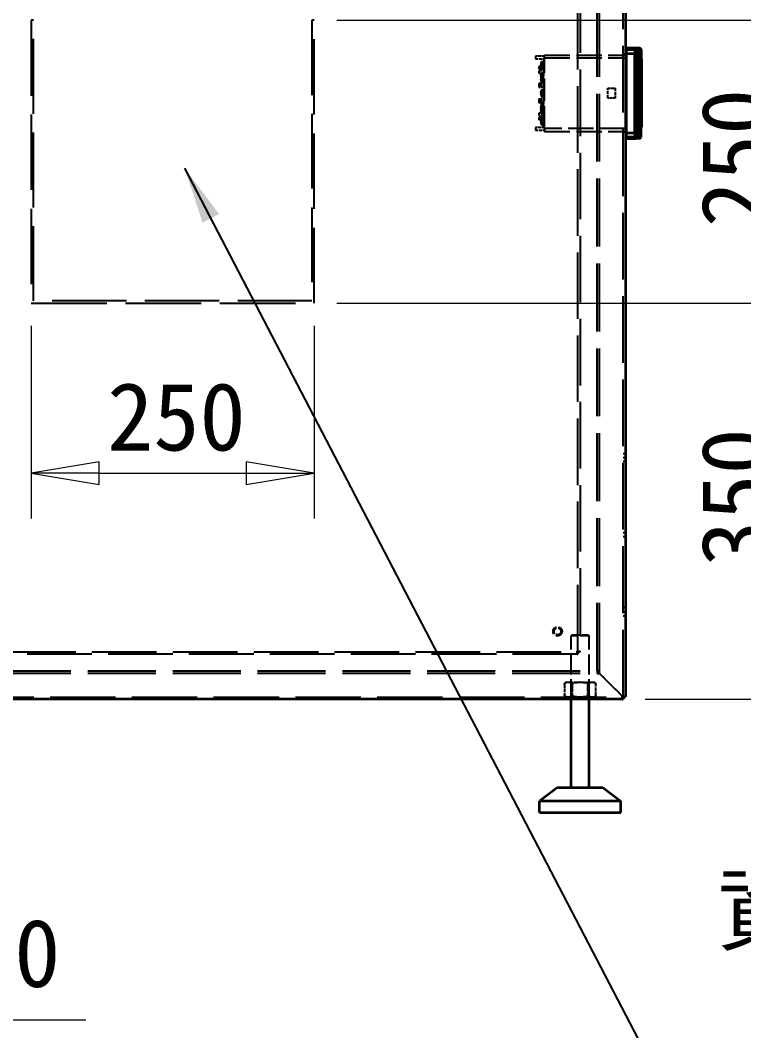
# Model space of a CAD drawing. Header units: millimetres. Extents: x 200 to 5740, y 200 to 4000.
# Drawn here: x 2114 to 2753, y 665 to 1558 of the extents above; entities that cross this region are included whole.
import ezdxf

# ---------------------------------------------------------------- set-up
doc = ezdxf.new("R2010")
doc.units = ezdxf.units.MM
doc.header["$LTSCALE"] = 20
doc.linetypes.add('DASHED', pattern=[0.2067, 0.1654, -0.0413])
for name, color, linetype, lineweight in [('可見 (ISO)', 7, 'Continuous', 35), ('標註 (ISO)', 7, 'Continuous', 18), ('符號 (ISO)', 7, 'Continuous', 25), ('隱藏 (ISO)', 7, 'DASHED', 25)]:
    doc.layers.add(name, color=color, linetype=linetype, lineweight=lineweight)
doc.styles.add('註記文字 (JIS)', font='kaiu.ttf')
doc.dimstyles.new('預設 (JIS)', dxfattribs={"dimscale": 20, "dimtxt": 3, "dimasz": 3, "dimexe": 2, "dimexo": 1, "dimgap": 0.8, "dimtad": 1, "dimrnd": 1e-08, "dimdsep": 46, "dimtxsty": '註記文字 (JIS)', "dimblk": 'Filled-1', "dimcen": 0.09, "dimdle": 10, "dimclrd": 256, "dimclre": 256, "dimclrt": 256, "dimadec": 0, "dimazin": 2, "dimtfac": 0.833333, "dimtmove": 0, "dimatfit": 3, "dimfxl": 0, "dimtolj": 1, "dimtzin": 0, "dimlwd": -1, "dimlwe": -1, "dimarcsym": 0})
doc.dimstyles.new('預設 (JIS)$7', dxfattribs={"dimscale": 20, "dimtxt": 3, "dimasz": 2.5, "dimexe": 2, "dimexo": 1, "dimgap": 0.8, "dimtad": 1, "dimrnd": 1e-08, "dimdsep": 46, "dimtxsty": '註記文字 (JIS)', "dimblk": 'Filled-1', "dimcen": 0.09, "dimdle": 10, "dimclrd": 256, "dimclre": 256, "dimclrt": 256, "dimadec": 0, "dimazin": 2, "dimtfac": 0.833333, "dimtmove": 0, "dimatfit": 3, "dimfxl": 0, "dimtolj": 1, "dimtzin": 0, "dimlwd": -1, "dimlwe": -1, "dimarcsym": 0})

# ---------------------------------------------------------------- blocks, each defined once
blk = doc.blocks.new('Filled-1')
at = {"color": 0}
for p, q in [((0, 0), (-1, 0.167)), ((-1, 0.167), (-1, -0.167)), ((-1, 0), (0, 0)), ((-1, -0.167), (0, 0))]:
    blk.add_line(p, q, dxfattribs=at)
at = {"color": 0, "flags": 128}
blk.add_lwpolyline([(-1, -0.167), (0, 0)], dxfattribs=at)
at = {"color": 0}
blk.add_solid([(-1, -0.167), (0, 0), (-1, 0.167), (-1, -0.167)], dxfattribs=at)
blk = doc.blocks.new('*D19')
at = {"layer": 'Defpoints', "color": 0}
for p in [(2373.64, 1308.01), (2795.56, 1308.01), (2646.14, 958.01)]:
    blk.add_point(p, dxfattribs=at)
at = {"layer": '標註 (ISO)'}
for p, q in [((2393.64, 1308.01), (2835.56, 1308.01)), ((2795.56, 1018.01), (2795.56, 1248.01)), ((2666.14, 958.01), (2835.56, 958.01))]:
    blk.add_line(p, q, dxfattribs=at)
at = {"layer": '標註 (ISO)', "xscale": 60, "yscale": 60, "zscale": 60}
for p, rotation in [((2795.56, 1308.01), 90), ((2795.56, 958.01), 270)]:
    blk.add_blockref('Filled-1', p, dxfattribs=dict(at, rotation=rotation))
at = {"layer": '標註 (ISO)', "insert": (2715.58, 1075), "char_height": 60, "attachment_point": 1, "rotation": 90, "style": '註記文字 (JIS)'}
blk.add_mtext('\\A1;350', dxfattribs=at)
blk = doc.blocks.new('*D20')
at = {"layer": 'Defpoints', "color": 0}
for p in [(2373.64, 1558.01), (2795.56, 1558.01), (2373.64, 1308.01)]:
    blk.add_point(p, dxfattribs=at)
at = {"layer": '標註 (ISO)'}
for p, q in [((2393.64, 1558.01), (2835.56, 1558.01)), ((2795.56, 1368.01), (2795.56, 1498.01)), ((2393.64, 1308.01), (2835.56, 1308.01))]:
    blk.add_line(p, q, dxfattribs=at)
at = {"layer": '標註 (ISO)', "xscale": 60, "yscale": 60, "zscale": 60}
for p, rotation in [((2795.56, 1558.01), 90), ((2795.56, 1308.01), 270)]:
    blk.add_blockref('Filled-1', p, dxfattribs=dict(at, rotation=rotation))
at = {"layer": '標註 (ISO)', "insert": (2715.58, 1375), "char_height": 60, "attachment_point": 1, "rotation": 90, "style": '註記文字 (JIS)'}
blk.add_mtext('\\A1;250', dxfattribs=at)
blk = doc.blocks.new('*D21')
at = {"layer": 'Defpoints', "color": 0}
for p in [(2123.64, 1308.01), (2373.64, 1308.01), (2373.64, 1157.84)]:
    blk.add_point(p, dxfattribs=at)
at = {"layer": '標註 (ISO)'}
for p, q in [((2123.64, 1288.01), (2123.64, 1117.84)), ((2373.64, 1288.01), (2373.64, 1117.84)), ((2183.64, 1157.84), (2313.64, 1157.84))]:
    blk.add_line(p, q, dxfattribs=at)
at = {"layer": '標註 (ISO)', "xscale": 60, "yscale": 60, "zscale": 60, "rotation": 180}
blk.add_blockref('Filled-1', (2123.64, 1157.84), dxfattribs=at)
at = {"layer": '標註 (ISO)', "xscale": 60, "yscale": 60, "zscale": 60}
blk.add_blockref('Filled-1', (2373.64, 1157.84), dxfattribs=at)
at = {"layer": '標註 (ISO)', "insert": (2190.63, 1237.82), "char_height": 60, "attachment_point": 1, "style": '註記文字 (JIS)'}
blk.add_mtext('\\A1;250', dxfattribs=at)
blk = doc.blocks.new('*D44')
at = {"layer": 'Defpoints', "color": 0}
for p in [(1495.64, 949.57), (1623.59, 949.57), (1494.14, 849.57)]:
    blk.add_point(p, dxfattribs=at)
at = {"layer": '標註 (ISO)'}
for p, q in [((1623.59, 1009.57), (1623.59, 1069.57)), ((1515.64, 949.57), (1663.59, 949.57)), ((1623.59, 849.57), (1623.59, 949.57)), ((1514.14, 849.57), (1663.59, 849.57)), ((1623.59, 789.57), (1623.59, 729.57)), ((1623.59, 674.56), (1623.59, 729.57)), ((2171.74, 674.56), (1623.59, 674.56))]:
    blk.add_line(p, q, dxfattribs=at)
at = {"layer": '標註 (ISO)', "xscale": 60, "yscale": 60, "zscale": 60}
for p, rotation in [((1623.59, 949.57), 270), ((1623.59, 849.57), 90)]:
    blk.add_blockref('Filled-1', p, dxfattribs=dict(at, rotation=rotation))
at = {"layer": '標註 (ISO)', "insert": (1699.59, 763.81), "char_height": 60, "attachment_point": 1, "style": '註記文字 (JIS)'}
blk.add_mtext('\\A1;\\f標楷體|b0|i0;\\H59.9909;底座高度100', dxfattribs=at)
blk = doc.blocks.new('*D45')
at = {"layer": 'Defpoints', "color": 0}
for p in [(2846.64, 1928.01), (2646.14, 958.01), (2987.46, 958.01)]:
    blk.add_point(p, dxfattribs=at)
at = {"layer": '標註 (ISO)'}
for p, q in [((2866.64, 1928.01), (3027.46, 1928.01)), ((2987.46, 1868.01), (2987.46, 1018.01)), ((2666.14, 958.01), (3027.46, 958.01))]:
    blk.add_line(p, q, dxfattribs=at)
at = {"layer": '標註 (ISO)', "xscale": 60, "yscale": 60, "zscale": 60}
for p, rotation in [((2987.46, 1928.01), 90), ((2987.46, 958.01), 270)]:
    blk.add_blockref('Filled-1', p, dxfattribs=dict(at, rotation=rotation))
at = {"layer": '標註 (ISO)', "insert": (2907.48, 1385.33), "char_height": 60, "attachment_point": 1, "rotation": 90, "style": '註記文字 (JIS)'}
blk.add_mtext('\\A1;970', dxfattribs=at)
blk = doc.blocks.new('*D64')
at = {"layer": 'Defpoints', "color": 0}
for p in [(2646.14, 2658.01), (2646.14, 958.01), (3158.49, 958.01)]:
    blk.add_point(p, dxfattribs=at)
at = {"layer": '標註 (ISO)'}
for p, q in [((2666.14, 2658.01), (3198.49, 2658.01)), ((3158.49, 2598.01), (3158.49, 1018.01)), ((2666.14, 958.01), (3198.49, 958.01))]:
    blk.add_line(p, q, dxfattribs=at)
at = {"layer": '標註 (ISO)', "xscale": 60, "yscale": 60, "zscale": 60}
for p, rotation in [((3158.49, 2658.01), 90), ((3158.49, 958.01), 270)]:
    blk.add_blockref('Filled-1', p, dxfattribs=dict(at, rotation=rotation))
at = {"layer": '標註 (ISO)', "insert": (3078.51, 1730.6), "char_height": 60, "attachment_point": 1, "rotation": 90, "style": '註記文字 (JIS)'}
blk.add_mtext('\\A1;1700', dxfattribs=at)

msp = doc.modelspace()

# ---------------------------------------------------------------- linework, layer by layer
at = {"layer": '可見 (ISO)'}
for p, q in [((2648.637, 2655.506), (2648.637, 960.506)), ((2648.637, 1533.006), (2649.637, 1533.006)), ((2648.637, 1531.659), (2649.637, 1531.659)), ((2648.637, 1528.407), (2649.637, 1528.407)), ((2649.637, 1532.042), (2649.637, 1533.506)), ((2649.637, 1533.506), (2658.118, 1533.506)), ((2649.637, 1528.506), (2649.637, 1532.042)), ((2649.637, 1532.042), (2657.534, 1532.042)), ((2649.637, 1458.506), (2649.637, 1528.506)), ((2649.637, 1528.506), (2657.102, 1528.506)), ((2657.102, 1528.506), (2657.534, 1532.042)), ((2657.102, 1528.506), (2658.809, 1528.704)), ((2657.102, 1458.506), (2657.102, 1528.506)), ((2657.534, 1532.042), (2658.118, 1533.506)), ((2657.534, 1532.042), (2658.978, 1531.179)), ((2658.118, 1533.506), (2659.597, 1533.506)), ((2658.118, 1533.506), (2659.387, 1532.204)), ((2658.809, 1528.704), (2658.978, 1531.179)), ((2658.809, 1523.506), (2658.809, 1528.704)), ((2658.978, 1531.179), (2659.387, 1532.204)), ((2659.387, 1532.204), (2660.911, 1532.204)), ((2659.597, 1533.506), (2660.843, 1533.506)), ((2659.597, 1533.506), (2660.911, 1532.204)), ((2660.843, 1533.506), (2661.313, 1533.506)), ((2660.843, 1533.506), (2662.163, 1532.204)), ((2660.911, 1532.204), (2662.163, 1532.204)), ((2660.911, 1532.204), (2660.911, 1523.506)), ((2661.313, 1533.506), (2662.637, 1532.204)), ((2662.163, 1532.204), (2662.637, 1532.204)), ((2662.163, 1532.204), (2662.163, 1523.506)), ((2662.637, 1532.204), (2662.637, 1523.506)), ((2658.809, 1463.506), (2658.809, 1523.506)), ((2659.309, 1523.506), (2658.809, 1523.506)), ((2659.309, 1463.506), (2659.309, 1523.506)), ((2659.309, 1523.506), (2661.411, 1523.506)), ((2661.411, 1463.506), (2661.411, 1523.506)), ((2661.411, 1523.506), (2662.663, 1523.506)), ((2662.663, 1523.506), (2663.137, 1523.506)), ((2662.663, 1463.506), (2662.663, 1523.506)), ((2663.137, 1463.506), (2663.137, 1523.506)), ((2649.637, 1458.606), (2648.637, 1458.606)), ((2649.637, 1454.971), (2649.637, 1458.506)), ((2649.637, 1458.506), (2657.102, 1458.506)), ((2657.534, 1454.971), (2657.102, 1458.506)), ((2657.102, 1458.506), (2658.809, 1458.308)), ((2657.534, 1454.971), (2658.978, 1455.833)), ((2658.809, 1458.308), (2658.809, 1463.506)), ((2659.309, 1463.506), (2658.809, 1463.506)), ((2658.978, 1455.833), (2658.809, 1458.308)), ((2659.387, 1454.808), (2658.978, 1455.833)), ((2659.309, 1463.506), (2661.411, 1463.506)), ((2660.911, 1454.808), (2660.911, 1463.506)), ((2662.663, 1463.506), (2661.411, 1463.506)), ((2662.163, 1454.808), (2662.163, 1463.506)), ((2662.637, 1454.808), (2662.637, 1463.506)), ((2663.137, 1463.506), (2662.663, 1463.506)), ((2648.637, 1455.353), (2649.637, 1455.353)), ((2648.637, 1454.006), (2649.637, 1454.006)), ((2649.637, 1453.506), (2649.637, 1454.971)), ((2649.637, 1454.971), (2657.534, 1454.971)), ((2649.637, 1453.506), (2658.118, 1453.506)), ((2658.118, 1453.506), (2657.534, 1454.971)), ((2658.118, 1453.506), (2659.387, 1454.808)), ((2659.597, 1453.506), (2658.118, 1453.506)), ((2660.911, 1454.808), (2659.387, 1454.808)), ((2659.597, 1453.506), (2660.911, 1454.808)), ((2660.843, 1453.506), (2659.597, 1453.506)), ((2660.843, 1453.506), (2662.163, 1454.808)), ((2661.313, 1453.506), (2660.843, 1453.506)), ((2662.163, 1454.808), (2660.911, 1454.808)), ((2661.313, 1453.506), (2662.637, 1454.808)), ((2662.637, 1454.808), (2662.163, 1454.808)), ((2646.137, 958.006), (1851.137, 958.006)), ((2600.637, 880.006), (2600.637, 958.006)), ((2616.637, 880.006), (2616.637, 958.006)), ((2646.137, 958.006), (2646.137, 960.506)), ((2646.137, 960.506), (2648.637, 960.506)), ((2646.566, 960.006), (2646.137, 960.436)), ((2646.137, 960.153), (2646.166, 960.008)), ((2646.137, 960.006), (2646.566, 960.006)), ((2646.137, 958.006), (2646.566, 958.006)), ((2646.637, 960.077), (2646.208, 960.506)), ((2646.637, 960.477), (2646.491, 960.506)), ((2646.566, 960.006), (2646.566, 958.006)), ((2646.637, 960.506), (2646.637, 960.077)), ((2646.637, 960.077), (2648.637, 960.077)), ((2648.637, 960.077), (2648.637, 960.506)), ((2588.637, 880.006), (2572.637, 868.006)), ((2588.637, 880.006), (2628.637, 880.006)), ((2628.637, 880.006), (2644.637, 868.006)), ((2644.637, 868.006), (2572.637, 868.006)), ((2572.637, 858.006), (2572.637, 868.006)), ((2644.637, 858.006), (2644.637, 868.006)), ((2572.637, 858.006), (2644.637, 858.006))]:
    msp.add_line(p, q, dxfattribs=at)
at = {"layer": '隱藏 (ISO)', "ltscale": 17.826717}
msp.add_line((2646.637, 960.506), (2646.637, 2655.506), dxfattribs=at)
at = {"layer": '隱藏 (ISO)', "ltscale": 18.14068}
for p, q in [((2623.637, 983.077), (2623.637, 2632.936)), ((2625.637, 983.077), (2625.637, 2632.936))]:
    msp.add_line(p, q, dxfattribs=at)
at = {"layer": '隱藏 (ISO)', "ltscale": 17.757401}
for p, q in [((2606.637, 1000.506), (2606.637, 2615.506)), ((2608.637, 2615.506), (2608.637, 1000.506))]:
    msp.add_line(p, q, dxfattribs=at)
at = {"layer": '隱藏 (ISO)', "ltscale": 0.19037}
for p, q in [((2125.637, 1558.006), (2123.637, 1558.006)), ((2373.637, 1558.006), (2371.637, 1558.006)), ((2648.637, 1528.006), (2646.637, 1528.006)), ((2572.137, 1517.006), (2572.137, 1515.006)), ((2572.137, 1513.256), (2572.137, 1511.256)), ((2572.137, 1502.006), (2572.137, 1500.006)), ((2572.137, 1487.006), (2572.137, 1485.006)), ((2572.137, 1475.756), (2572.137, 1473.756)), ((2572.137, 1472.006), (2572.137, 1470.006)), ((2648.637, 1459.006), (2646.637, 1459.006)), ((2646.637, 1175.256), (2648.637, 1175.256)), ((2646.637, 1171.756), (2648.637, 1171.756)), ((2648.637, 1168.006), (2646.637, 1168.006)), ((2646.637, 1105.256), (2648.637, 1105.256)), ((2646.637, 1101.756), (2648.637, 1101.756)), ((2648.637, 1039.006), (2646.637, 1039.006)), ((2646.637, 1035.256), (2648.637, 1035.256)), ((2646.637, 1031.756), (2648.637, 1031.756)), ((2606.637, 1000.077), (2608.637, 1000.077)), ((2606.566, 1000.006), (2606.566, 998.006)), ((2623.566, 983.006), (2623.566, 981.006)), ((2623.637, 983.077), (2625.637, 983.077)), ((2600.637, 960.006), (2600.637, 958.006)), ((2616.637, 960.006), (2616.637, 958.006))]:
    msp.add_line(p, q, dxfattribs=at)
at = {"layer": '隱藏 (ISO)', "ltscale": 20.158039}
for p, q in [((2123.637, 1558.006), (2123.637, 1308.006)), ((2373.637, 1308.006), (2373.637, 1558.006)), ((2123.637, 1308.006), (2373.637, 1308.006))]:
    msp.add_line(p, q, dxfattribs=at)
at = {"layer": '隱藏 (ISO)', "ltscale": 19.996775}
for p, q in [((2125.637, 1310.006), (2125.637, 1558.006)), ((2371.637, 1558.006), (2371.637, 1310.006))]:
    msp.add_line(p, q, dxfattribs=at)
at = {"layer": '隱藏 (ISO)', "ltscale": 6.80919}
for p, q in [((2577.137, 1527.256), (2648.637, 1527.256)), ((2577.137, 1524.762), (2648.637, 1524.762)), ((2648.637, 1462.25), (2577.137, 1462.25)), ((2577.137, 1459.756), (2648.637, 1459.756))]:
    msp.add_line(p, q, dxfattribs=at)
at = {"layer": '隱藏 (ISO)', "ltscale": 0.33588}
for p, q in [((2577.137, 1524.762), (2577.137, 1527.256)), ((2577.137, 1462.25), (2577.137, 1459.756))]:
    msp.add_line(p, q, dxfattribs=at)
at = {"layer": '隱藏 (ISO)', "ltscale": 0.237987}
for p, q in [((2569.137, 1526.256), (2569.137, 1523.756)), ((2575.872, 1505.006), (2575.872, 1502.506)), ((2575.872, 1484.506), (2575.872, 1482.006)), ((2569.137, 1463.256), (2569.137, 1460.756))]:
    msp.add_line(p, q, dxfattribs=at)
at = {"layer": '隱藏 (ISO)', "ltscale": 0.761779}
for p, q in [((2577.137, 1526.256), (2569.137, 1526.256)), ((2569.137, 1523.756), (2577.137, 1523.756)), ((2577.137, 1463.256), (2569.137, 1463.256)), ((2569.137, 1460.756), (2577.137, 1460.756))]:
    msp.add_line(p, q, dxfattribs=at)
at = {"layer": '隱藏 (ISO)', "ltscale": 0.038995}
for p, q in [((2574.03, 1519.021), (2574.03, 1519.309)), ((2574.03, 1517.703), (2574.03, 1517.991)), ((2574.183, 1519.309), (2574.183, 1519.021)), ((2574.183, 1517.991), (2574.183, 1517.703)), ((2574.03, 1509.021), (2574.03, 1509.309)), ((2574.183, 1509.309), (2574.183, 1509.021)), ((2574.03, 1507.703), (2574.03, 1507.991)), ((2574.03, 1506.521), (2574.03, 1506.809)), ((2574.03, 1505.203), (2574.03, 1505.491)), ((2574.183, 1507.991), (2574.183, 1507.703)), ((2574.183, 1505.491), (2574.183, 1505.203)), ((2574.03, 1494.021), (2574.03, 1494.309)), ((2574.03, 1492.703), (2574.03, 1492.991)), ((2574.183, 1494.309), (2574.183, 1494.021)), ((2574.183, 1492.991), (2574.183, 1492.703)), ((2574.03, 1481.521), (2574.03, 1481.809)), ((2574.03, 1480.203), (2574.03, 1480.491)), ((2574.03, 1479.021), (2574.03, 1479.309)), ((2574.03, 1477.703), (2574.03, 1477.991)), ((2574.183, 1481.809), (2574.183, 1481.521)), ((2574.183, 1479.309), (2574.183, 1479.021)), ((2574.183, 1477.991), (2574.183, 1477.703)), ((2574.03, 1469.021), (2574.03, 1469.309)), ((2574.03, 1467.703), (2574.03, 1467.991)), ((2574.183, 1469.309), (2574.183, 1469.021)), ((2574.183, 1467.991), (2574.183, 1467.703))]:
    msp.add_line(p, q, dxfattribs=at)
at = {"layer": '隱藏 (ISO)', "ltscale": 0.014459}
for p, q in [((2574.03, 1519.309), (2574.183, 1519.309)), ((2574.03, 1517.703), (2574.183, 1517.703)), ((2574.03, 1509.309), (2574.183, 1509.309)), ((2574.03, 1507.703), (2574.183, 1507.703)), ((2574.03, 1506.809), (2574.183, 1506.809)), ((2574.03, 1505.203), (2574.183, 1505.203)), ((2574.03, 1494.309), (2574.183, 1494.309)), ((2574.03, 1492.703), (2574.183, 1492.703)), ((2574.03, 1481.809), (2574.183, 1481.809)), ((2574.03, 1480.203), (2574.183, 1480.203)), ((2574.03, 1479.309), (2574.183, 1479.309)), ((2574.03, 1477.703), (2574.183, 1477.703)), ((2574.03, 1469.309), (2574.183, 1469.309)), ((2574.03, 1467.703), (2574.183, 1467.703))]:
    msp.add_line(p, q, dxfattribs=at)
at = {"layer": '隱藏 (ISO)', "ltscale": 0.090861}
for p, q in [((2574.183, 1519.021), (2574.03, 1519.021)), ((2574.03, 1517.991), (2574.183, 1517.991)), ((2574.183, 1509.021), (2574.03, 1509.021)), ((2574.03, 1507.991), (2574.183, 1507.991)), ((2574.183, 1506.521), (2574.03, 1506.521)), ((2574.03, 1505.491), (2574.183, 1505.491)), ((2574.183, 1494.021), (2574.03, 1494.021)), ((2574.03, 1492.991), (2574.183, 1492.991)), ((2574.183, 1481.521), (2574.03, 1481.521)), ((2574.03, 1480.491), (2574.183, 1480.491)), ((2574.183, 1479.021), (2574.03, 1479.021)), ((2574.03, 1477.991), (2574.183, 1477.991)), ((2574.183, 1469.021), (2574.03, 1469.021)), ((2574.03, 1467.991), (2574.183, 1467.991))]:
    msp.add_line(p, q, dxfattribs=at)
at = {"layer": '隱藏 (ISO)', "ltscale": 0.001359}
for p, q in [((2574.167, 1520.259), (2574.183, 1520.259)), ((2574.167, 1516.753), (2574.183, 1516.753)), ((2574.167, 1510.259), (2574.183, 1510.259)), ((2574.167, 1507.759), (2574.183, 1507.759)), ((2574.167, 1506.753), (2574.183, 1506.753)), ((2574.167, 1504.253), (2574.183, 1504.253)), ((2574.167, 1495.259), (2574.183, 1495.259)), ((2574.167, 1491.753), (2574.183, 1491.753)), ((2574.167, 1482.759), (2574.183, 1482.759)), ((2574.167, 1480.259), (2574.183, 1480.259)), ((2574.167, 1479.253), (2574.183, 1479.253)), ((2574.167, 1476.753), (2574.183, 1476.753)), ((2574.167, 1470.259), (2574.183, 1470.259)), ((2574.167, 1466.753), (2574.183, 1466.753))]:
    msp.add_line(p, q, dxfattribs=at)
at = {"layer": '隱藏 (ISO)', "ltscale": 0.048953}
for p, q in [((2574.183, 1520.252), (2574.183, 1520.259)), ((2574.183, 1516.761), (2574.183, 1516.753)), ((2574.183, 1510.252), (2574.183, 1510.259)), ((2574.183, 1506.761), (2574.183, 1506.753)), ((2574.183, 1504.261), (2574.183, 1504.253)), ((2574.183, 1495.252), (2574.183, 1495.259)), ((2574.183, 1491.761), (2574.183, 1491.753)), ((2574.183, 1482.752), (2574.183, 1482.759)), ((2574.183, 1480.252), (2574.183, 1480.259)), ((2574.183, 1476.761), (2574.183, 1476.753)), ((2574.183, 1470.252), (2574.183, 1470.259)), ((2574.183, 1466.761), (2574.183, 1466.753))]:
    msp.add_line(p, q, dxfattribs=at)
at = {"layer": '隱藏 (ISO)', "ltscale": 0.089633}
for p, q in [((2574.183, 1519.309), (2574.183, 1520.252)), ((2574.183, 1516.761), (2574.183, 1517.703)), ((2574.183, 1509.309), (2574.183, 1510.252)), ((2574.183, 1506.761), (2574.183, 1507.703)), ((2574.183, 1504.261), (2574.183, 1505.203)), ((2574.183, 1494.309), (2574.183, 1495.252)), ((2574.183, 1491.761), (2574.183, 1492.703)), ((2574.183, 1481.809), (2574.183, 1482.752)), ((2574.183, 1479.309), (2574.183, 1480.252)), ((2574.183, 1476.761), (2574.183, 1477.703)), ((2574.183, 1469.309), (2574.183, 1470.252)), ((2574.183, 1466.761), (2574.183, 1467.703))]:
    msp.add_line(p, q, dxfattribs=at)
at = {"layer": '隱藏 (ISO)', "ltscale": 0.099351}
for p, q in [((2574.183, 1517.991), (2574.183, 1519.021)), ((2574.183, 1507.991), (2574.183, 1509.021)), ((2574.183, 1505.491), (2574.183, 1506.521)), ((2574.183, 1492.991), (2574.183, 1494.021)), ((2574.183, 1480.491), (2574.183, 1481.521)), ((2574.183, 1477.991), (2574.183, 1479.021)), ((2574.183, 1467.991), (2574.183, 1469.021))]:
    msp.add_line(p, q, dxfattribs=at)
at = {"layer": '隱藏 (ISO)', "ltscale": 0.123222}
for p, q in [((2574.572, 1521.543), (2575.862, 1521.656)), ((2574.572, 1515.469), (2575.862, 1515.356)), ((2574.572, 1511.543), (2575.862, 1511.656)), ((2574.572, 1509.043), (2575.862, 1509.156)), ((2574.572, 1505.469), (2575.862, 1505.356)), ((2574.572, 1502.969), (2575.862, 1502.856)), ((2574.572, 1496.543), (2575.862, 1496.656)), ((2574.572, 1490.469), (2575.862, 1490.356)), ((2574.572, 1484.043), (2575.862, 1484.156)), ((2574.572, 1481.543), (2575.862, 1481.656)), ((2574.572, 1477.969), (2575.862, 1477.856)), ((2574.572, 1475.469), (2575.862, 1475.356)), ((2574.572, 1471.543), (2575.862, 1471.656)), ((2574.572, 1465.469), (2575.862, 1465.356))]:
    msp.add_line(p, q, dxfattribs=at)
at = {"layer": '隱藏 (ISO)', "ltscale": 0.908579}
for p, q in [((2574.572, 1515.469), (2574.572, 1521.543)), ((2574.572, 1505.469), (2574.572, 1511.543)), ((2574.572, 1490.469), (2574.572, 1496.543)), ((2574.572, 1475.469), (2574.572, 1481.543)), ((2574.572, 1465.469), (2574.572, 1471.543))]:
    msp.add_line(p, q, dxfattribs=at)
at = {"layer": '隱藏 (ISO)', "ltscale": 0.942345}
for p, q in [((2575.862, 1515.356), (2575.862, 1521.656)), ((2575.862, 1505.356), (2575.862, 1511.656)), ((2575.862, 1490.356), (2575.862, 1496.656)), ((2575.862, 1475.356), (2575.862, 1481.656)), ((2575.862, 1465.356), (2575.862, 1471.656))]:
    msp.add_line(p, q, dxfattribs=at)
at = {"layer": '隱藏 (ISO)', "ltscale": 0.000852348}
for p, q in [((2575.872, 1521.656), (2575.862, 1521.656)), ((2575.872, 1515.356), (2575.862, 1515.356)), ((2575.872, 1511.656), (2575.862, 1511.656)), ((2575.872, 1509.156), (2575.862, 1509.156)), ((2575.872, 1505.356), (2575.862, 1505.356)), ((2575.872, 1502.856), (2575.862, 1502.856)), ((2575.872, 1496.656), (2575.862, 1496.656)), ((2575.872, 1490.356), (2575.862, 1490.356)), ((2575.872, 1484.156), (2575.862, 1484.156)), ((2575.872, 1481.656), (2575.862, 1481.656)), ((2575.872, 1477.856), (2575.862, 1477.856)), ((2575.872, 1475.356), (2575.862, 1475.356)), ((2575.872, 1471.656), (2575.862, 1471.656)), ((2575.872, 1465.356), (2575.862, 1465.356))]:
    msp.add_line(p, q, dxfattribs=at)
at = {"layer": '隱藏 (ISO)', "ltscale": 0.120337}
for p, q in [((2577.137, 1522.006), (2575.872, 1522.006)), ((2575.872, 1512.006), (2577.137, 1512.006)), ((2577.137, 1509.506), (2575.872, 1509.506)), ((2577.137, 1505.006), (2575.872, 1505.006)), ((2577.137, 1502.506), (2575.872, 1502.506)), ((2575.872, 1497.006), (2577.137, 1497.006)), ((2577.137, 1490.006), (2575.872, 1490.006)), ((2577.137, 1484.506), (2575.872, 1484.506)), ((2575.872, 1482.006), (2577.137, 1482.006)), ((2577.137, 1477.506), (2575.872, 1477.506)), ((2577.137, 1475.006), (2575.872, 1475.006)), ((2577.137, 1465.006), (2575.872, 1465.006))]:
    msp.add_line(p, q, dxfattribs=at)
at = {"layer": '隱藏 (ISO)', "ltscale": 0.666544}
for p, q in [((2575.872, 1522.006), (2575.872, 1515.006)), ((2575.872, 1512.006), (2575.872, 1505.006)), ((2575.872, 1497.006), (2575.872, 1490.006)), ((2575.872, 1482.006), (2575.872, 1475.006)), ((2575.872, 1472.006), (2575.872, 1465.006))]:
    msp.add_line(p, q, dxfattribs=at)
at = {"layer": '隱藏 (ISO)', "ltscale": 5.953219}
msp.add_line((2577.137, 1462.25), (2577.137, 1524.762), dxfattribs=at)
at = {"layer": '隱藏 (ISO)', "ltscale": 0.476074}
for p, q in [((2577.137, 1517.006), (2572.137, 1517.006)), ((2577.137, 1515.006), (2572.137, 1515.006)), ((2577.137, 1513.256), (2572.137, 1513.256)), ((2572.137, 1511.256), (2577.137, 1511.256)), ((2577.137, 1502.006), (2572.137, 1502.006)), ((2577.137, 1500.756), (2572.137, 1500.756)), ((2577.137, 1500.006), (2572.137, 1500.006)), ((2572.137, 1498.756), (2577.137, 1498.756)), ((2577.137, 1488.256), (2572.137, 1488.256)), ((2577.137, 1487.006), (2572.137, 1487.006)), ((2572.137, 1486.256), (2577.137, 1486.256)), ((2577.137, 1485.006), (2572.137, 1485.006)), ((2577.137, 1475.756), (2572.137, 1475.756)), ((2572.137, 1473.756), (2577.137, 1473.756)), ((2577.137, 1472.006), (2572.137, 1472.006)), ((2577.137, 1470.006), (2572.137, 1470.006))]:
    msp.add_line(p, q, dxfattribs=at)
at = {"layer": '隱藏 (ISO)', "ltscale": 0.029829}
for p, q in [((2574.183, 1506.753), (2574.183, 1506.521)), ((2574.183, 1480.491), (2574.183, 1480.259))]:
    msp.add_line(p, q, dxfattribs=at)
at = {"layer": '隱藏 (ISO)', "ltscale": 0.402815}
for p, q in [((2574.572, 1502.969), (2574.572, 1505.469)), ((2574.572, 1481.543), (2574.572, 1484.043))]:
    msp.add_line(p, q, dxfattribs=at)
at = {"layer": '隱藏 (ISO)', "ltscale": 0.408772}
for p, q in [((2575.862, 1502.856), (2575.862, 1505.356)), ((2575.862, 1481.656), (2575.862, 1484.156))]:
    msp.add_line(p, q, dxfattribs=at)
at = {"layer": '隱藏 (ISO)', "ltscale": 0.118944}
for p, q in [((2572.137, 1500.006), (2572.137, 1498.756)), ((2572.137, 1488.256), (2572.137, 1487.006))]:
    msp.add_line(p, q, dxfattribs=at)
at = {"layer": '隱藏 (ISO)', "ltscale": 0.857013}
for p, q in [((2633.137, 1489.006), (2633.137, 1498.006)), ((2639.637, 1498.006), (2639.637, 1489.006))]:
    msp.add_line(p, q, dxfattribs=at)
at = {"layer": '隱藏 (ISO)', "ltscale": 0.618926}
for p, q in [((2633.137, 1498.006), (2639.637, 1498.006)), ((2639.637, 1489.006), (2633.137, 1489.006))]:
    msp.add_line(p, q, dxfattribs=at)
at = {"layer": '隱藏 (ISO)', "ltscale": 19.83551}
msp.add_line((2371.637, 1310.006), (2125.637, 1310.006), dxfattribs=at)
at = {"layer": '隱藏 (ISO)', "ltscale": 0.134582}
for p, q in [((2601.637, 1015.006), (2600.637, 1014.006)), ((2615.637, 1015.006), (2616.637, 1014.006))]:
    msp.add_line(p, q, dxfattribs=at)
at = {"layer": '隱藏 (ISO)', "ltscale": 2.393412}
msp.add_line((2616.637, 1014.006), (2600.637, 1014.006), dxfattribs=at)
at = {"layer": '隱藏 (ISO)', "ltscale": 5.33305}
for p, q in [((2600.637, 958.006), (2600.637, 1014.006)), ((2616.637, 958.006), (2616.637, 1014.006))]:
    msp.add_line(p, q, dxfattribs=at)
at = {"layer": '隱藏 (ISO)', "ltscale": 2.094223}
msp.add_line((2601.637, 1015.006), (2615.637, 1015.006), dxfattribs=at)
at = {"layer": '隱藏 (ISO)', "ltscale": 0.373886}
for p, q in [((2606.137, 998.006), (2606.137, 1000.506)), ((2606.137, 1000.506), (2608.637, 1000.506))]:
    msp.add_line(p, q, dxfattribs=at)
at = {"layer": '隱藏 (ISO)', "ltscale": 0.040783}
for p, q in [((2606.637, 1000.506), (2606.637, 1000.077)), ((2608.637, 1000.077), (2608.637, 1000.506)), ((2606.137, 1000.006), (2606.566, 1000.006)), ((2606.137, 998.006), (2606.566, 998.006))]:
    msp.add_line(p, q, dxfattribs=at)
at = {"layer": '隱藏 (ISO)', "ltscale": 17.295597}
for p, q in [((1891.137, 1000.006), (2606.137, 1000.006)), ((2606.137, 998.006), (1891.137, 998.006))]:
    msp.add_line(p, q, dxfattribs=at)
at = {"layer": '隱藏 (ISO)', "ltscale": 18.138815}
for p, q in [((1873.708, 983.006), (2623.566, 983.006)), ((1873.708, 981.006), (2623.566, 981.006))]:
    msp.add_line(p, q, dxfattribs=at)
at = {"layer": '隱藏 (ISO)', "ltscale": 0.45467}
for p, q in [((2626.066, 980.506), (2623.566, 983.006)), ((2626.137, 980.577), (2623.637, 983.077))]:
    msp.add_line(p, q, dxfattribs=at)
at = {"layer": '隱藏 (ISO)', "ltscale": 0.25452}
msp.add_line((2626.137, 980.577), (2625.637, 983.077), dxfattribs=at)
at = {"layer": '隱藏 (ISO)', "ltscale": 0.254305}
msp.add_line((2623.566, 981.006), (2626.066, 980.506), dxfattribs=at)
at = {"layer": '隱藏 (ISO)', "ltscale": 2.693548}
for p, q in [((2626.066, 980.506), (2646.066, 960.506)), ((2646.137, 960.577), (2626.137, 980.577))]:
    msp.add_line(p, q, dxfattribs=at)
at = {"layer": '隱藏 (ISO)', "ltscale": 0.884441}
for p, q in [((2594.781, 971.15), (2594.781, 961.862)), ((2601.709, 971.15), (2601.709, 961.862)), ((2615.565, 971.15), (2615.565, 961.862)), ((2622.493, 961.862), (2622.493, 971.15))]:
    msp.add_line(p, q, dxfattribs=at)
at = {"layer": '隱藏 (ISO)', "ltscale": 0.588892}
for p, q in [((2596.637, 973.006), (2598.195, 973.006)), ((2619.079, 973.006), (2620.637, 973.006))]:
    msp.add_line(p, q, dxfattribs=at)
at = {"layer": '隱藏 (ISO)', "ltscale": 0.018712}
for p, q in [((2598.195, 973.006), (2598.294, 973.006)), ((2608.538, 973.006), (2608.736, 973.006)), ((2618.98, 973.006), (2619.079, 973.006))]:
    msp.add_line(p, q, dxfattribs=at)
at = {"layer": '隱藏 (ISO)', "ltscale": 1.177884}
for p, q in [((2598.294, 973.006), (2608.538, 973.006)), ((2608.736, 973.006), (2618.98, 973.006))]:
    msp.add_line(p, q, dxfattribs=at)
at = {"layer": '隱藏 (ISO)', "ltscale": 1.237953}
for p, q in [((2601.72, 960.006), (2601.72, 973.006)), ((2615.555, 960.006), (2615.555, 973.006))]:
    msp.add_line(p, q, dxfattribs=at)
at = {"layer": '隱藏 (ISO)', "ltscale": 17.482517}
msp.add_line((1851.137, 960.006), (2646.137, 960.006), dxfattribs=at)
at = {"layer": '隱藏 (ISO)', "ltscale": 0.034287}
msp.add_line((2646.066, 960.506), (2646.137, 960.153), dxfattribs=at)
at = {"layer": '隱藏 (ISO)', "ltscale": 0.00944}
for p, q in [((2646.137, 960.436), (2646.066, 960.506)), ((2646.208, 960.506), (2646.137, 960.577))]:
    msp.add_line(p, q, dxfattribs=at)
at = {"layer": '隱藏 (ISO)', "ltscale": 0.034345}
msp.add_line((2646.491, 960.506), (2646.137, 960.577), dxfattribs=at)
at = {"layer": '隱藏 (ISO)', "ltscale": 0.328368}
msp.add_line((2646.166, 960.008), (2646.566, 958.006), dxfattribs=at)
at = {"layer": '隱藏 (ISO)', "ltscale": 0.328259}
msp.add_line((2648.637, 960.077), (2646.637, 960.477), dxfattribs=at)
at = {"layer": '隱藏 (ISO)', "ltscale": 2.393412}
msp.add_circle((2588.637, 1018.006), 4, dxfattribs=at)
at = {"layer": '隱藏 (ISO)', "ltscale": 1.795034}
msp.add_circle((2588.637, 1018.006), 3, dxfattribs=at)
at = {"layer": '隱藏 (ISO)', "ltscale": 0.090861}
for centre, start, end in [((2581.959, 1518.506), 167.351228, 174.217362), ((2581.959, 1518.506), 185.782638, 192.648772), ((2581.959, 1508.506), 167.351228, 174.217362), ((2581.959, 1506.006), 167.351228, 174.217362), ((2581.959, 1508.506), 185.782638, 192.648772), ((2581.959, 1506.006), 185.782638, 192.648772), ((2581.959, 1493.506), 167.351228, 174.217362), ((2581.959, 1493.506), 185.782638, 192.648772), ((2581.959, 1481.006), 167.351228, 174.217362), ((2581.959, 1478.506), 167.351228, 174.217362), ((2581.959, 1481.006), 185.782638, 192.648772), ((2581.959, 1478.506), 185.782638, 192.648772), ((2581.959, 1468.506), 167.351228, 174.217362), ((2581.959, 1468.506), 185.782638, 192.648772)]:
    msp.add_arc(centre, 7.97, start, end, dxfattribs=at)
at = {"layer": '隱藏 (ISO)', "ltscale": 0.128301}
for centre, start, end in [((2581.959, 1518.506), 157.649739, 167.321821), ((2581.959, 1518.506), 192.678179, 202.350261), ((2581.959, 1508.506), 157.649739, 167.321821), ((2581.959, 1506.006), 157.649739, 167.321821), ((2581.959, 1508.506), 192.678179, 202.350261), ((2581.959, 1506.006), 192.678179, 202.350261), ((2581.959, 1493.506), 157.649739, 167.321821), ((2581.959, 1493.506), 192.678179, 202.350261), ((2581.959, 1481.006), 157.649739, 167.321821), ((2581.959, 1478.506), 157.649739, 167.321821), ((2581.959, 1481.006), 192.678179, 202.350261), ((2581.959, 1478.506), 192.678179, 202.350261), ((2581.959, 1468.506), 157.649739, 167.321821), ((2581.959, 1468.506), 192.678179, 202.350261)]:
    msp.add_arc(centre, 7.987, start, end, dxfattribs=at)
at = {"layer": '隱藏 (ISO)', "ltscale": 0.277547}
for centre, start, end in [((2596.637, 971.15), 90, 180), ((2620.637, 971.15), 0, 90), ((2596.637, 961.862), 180, 270), ((2620.637, 961.862), 270, 0)]:
    msp.add_arc(centre, 1.856, start, end, dxfattribs=at)
at = {"layer": '隱藏 (ISO)', "ltscale": 0.048982}
for points in [[(2574.183, 1520.252), (2574.172, 1520.256), (2574.167, 1520.259), (2574.167, 1520.259)], [(2574.183, 1516.761), (2574.172, 1516.756), (2574.167, 1516.753), (2574.167, 1516.753)], [(2574.167, 1510.259), (2574.167, 1510.259), (2574.172, 1510.256), (2574.183, 1510.252)], [(2574.183, 1507.752), (2574.172, 1507.756), (2574.167, 1507.759), (2574.167, 1507.759)], [(2574.167, 1506.753), (2574.167, 1506.753), (2574.172, 1506.756), (2574.183, 1506.761)], [(2574.183, 1504.261), (2574.172, 1504.256), (2574.167, 1504.253), (2574.167, 1504.253)], [(2574.167, 1495.259), (2574.167, 1495.259), (2574.172, 1495.256), (2574.183, 1495.252)], [(2574.167, 1491.753), (2574.167, 1491.753), (2574.172, 1491.756), (2574.183, 1491.761)], [(2574.183, 1482.752), (2574.172, 1482.756), (2574.167, 1482.759), (2574.167, 1482.759)], [(2574.167, 1480.259), (2574.167, 1480.259), (2574.172, 1480.256), (2574.183, 1480.252)], [(2574.183, 1479.261), (2574.172, 1479.256), (2574.167, 1479.253), (2574.167, 1479.253)], [(2574.167, 1476.753), (2574.167, 1476.753), (2574.172, 1476.756), (2574.183, 1476.761)], [(2574.183, 1470.252), (2574.172, 1470.256), (2574.167, 1470.259), (2574.167, 1470.259)], [(2574.183, 1466.761), (2574.172, 1466.756), (2574.167, 1466.753), (2574.167, 1466.753)]]:
    msp.add_open_spline(points, degree=3, dxfattribs=at)
at = {"layer": '隱藏 (ISO)', "ltscale": 0.721885}
for points, knots in [([(2594.781, 971.15), (2594.781, 971.25), (2594.791, 971.368), (2594.826, 971.571), (2594.86, 971.693), (2595.005, 972.081), (2595.193, 972.316), (2595.571, 972.643), (2595.796, 972.753), (2596.264, 972.906), (2596.507, 972.946), (2597.242, 973.017), (2597.74, 973.006), (2598.195, 973.006)], [0.73061974, 0.73061974, 0.73061974, 0.73061974, 0.76051427, 0.76051427, 0.79520862, 0.79520862, 0.90606977, 0.90606977, 1.04254731, 1.04254731, 1.17902485, 1.17902485, 1.45197994, 1.45197994, 1.45197994, 1.45197994]), ([(2598.294, 973.006), (2598.749, 973.006), (2599.248, 973.017), (2599.983, 972.946), (2600.226, 972.906), (2600.693, 972.753), (2600.918, 972.643), (2601.297, 972.316), (2601.485, 972.081), (2601.63, 971.693), (2601.664, 971.571), (2601.699, 971.368), (2601.709, 971.25), (2601.709, 971.15)], [1.47049903, 1.47049903, 1.47049903, 1.47049903, 1.74345411, 1.74345411, 1.87993165, 1.87993165, 2.01640919, 2.01640919, 2.12727034, 2.12727034, 2.16196469, 2.16196469, 2.19185922, 2.19185922, 2.19185922, 2.19185922])]:
    msp.add_open_spline(points, degree=3, knots=knots, dxfattribs=at)
at = {"layer": '隱藏 (ISO)', "ltscale": 0.721853}
for points, knots in [([(2601.709, 971.15), (2601.709, 971.308), (2601.76, 971.49), (2601.938, 971.82), (2602.121, 972.007), (2602.589, 972.355), (2602.992, 972.527), (2604.13, 972.873), (2605.018, 972.948), (2606.81, 973.014), (2607.715, 973.006), (2608.538, 973.006)], [0.7255648, 0.7255648, 0.7255648, 0.7255648, 0.77279046, 0.77279046, 0.83816979, 0.83816979, 0.94777606, 0.94777606, 1.19482306, 1.19482306, 1.44187006, 1.44187006, 1.44187006, 1.44187006]), ([(2608.736, 973.006), (2609.559, 973.006), (2610.464, 973.014), (2612.256, 972.948), (2613.144, 972.873), (2614.282, 972.527), (2614.685, 972.355), (2615.153, 972.007), (2615.336, 971.82), (2615.514, 971.49), (2615.565, 971.308), (2615.565, 971.15)], [1.46038916, 1.46038916, 1.46038916, 1.46038916, 1.70743616, 1.70743616, 1.95448316, 1.95448316, 2.06408943, 2.06408943, 2.12946876, 2.12946876, 2.17669441, 2.17669441, 2.17669441, 2.17669441]), ([(2615.565, 971.15), (2615.565, 971.308), (2615.591, 971.49), (2615.68, 971.82), (2615.771, 972.007), (2616.005, 972.355), (2616.207, 972.527), (2616.776, 972.873), (2617.22, 972.948), (2618.116, 973.014), (2618.568, 973.006), (2618.98, 973.006)], [0.7255648, 0.7255648, 0.7255648, 0.7255648, 0.77279046, 0.77279046, 0.83816979, 0.83816979, 0.94777606, 0.94777606, 1.19482306, 1.19482306, 1.44187006, 1.44187006, 1.44187006, 1.44187006]), ([(2619.079, 973.006), (2619.491, 973.006), (2619.943, 973.014), (2620.839, 972.948), (2621.283, 972.873), (2621.852, 972.527), (2622.053, 972.355), (2622.287, 972.007), (2622.379, 971.82), (2622.468, 971.49), (2622.493, 971.308), (2622.493, 971.15)], [1.46038916, 1.46038916, 1.46038916, 1.46038916, 1.70743616, 1.70743616, 1.95448316, 1.95448316, 2.06408943, 2.06408943, 2.12946876, 2.12946876, 2.17669441, 2.17669441, 2.17669441, 2.17669441]), ([(2598.195, 960.006), (2597.784, 960.006), (2597.331, 959.998), (2596.435, 960.064), (2595.991, 960.14), (2595.422, 960.485), (2595.221, 960.657), (2594.987, 961.006), (2594.895, 961.193), (2594.806, 961.523), (2594.781, 961.705), (2594.781, 961.862)], [1.46038916, 1.46038916, 1.46038916, 1.46038916, 1.70743616, 1.70743616, 1.95448316, 1.95448316, 2.06408943, 2.06408943, 2.12946876, 2.12946876, 2.17669441, 2.17669441, 2.17669441, 2.17669441]), ([(2601.709, 961.862), (2601.709, 961.705), (2601.683, 961.523), (2601.594, 961.193), (2601.503, 961.006), (2601.269, 960.657), (2601.067, 960.485), (2600.498, 960.14), (2600.054, 960.064), (2599.158, 959.998), (2598.706, 960.006), (2598.294, 960.006)], [0.7255648, 0.7255648, 0.7255648, 0.7255648, 0.77279046, 0.77279046, 0.83816979, 0.83816979, 0.94777606, 0.94777606, 1.19482306, 1.19482306, 1.44187006, 1.44187006, 1.44187006, 1.44187006]), ([(2608.538, 960.006), (2607.715, 960.006), (2606.81, 959.998), (2605.018, 960.064), (2604.13, 960.14), (2602.992, 960.485), (2602.589, 960.657), (2602.121, 961.006), (2601.938, 961.193), (2601.76, 961.523), (2601.709, 961.705), (2601.709, 961.862)], [1.46038916, 1.46038916, 1.46038916, 1.46038916, 1.70743616, 1.70743616, 1.95448316, 1.95448316, 2.06408943, 2.06408943, 2.12946876, 2.12946876, 2.17669441, 2.17669441, 2.17669441, 2.17669441]), ([(2615.565, 961.862), (2615.565, 961.705), (2615.514, 961.523), (2615.336, 961.193), (2615.153, 961.006), (2614.685, 960.657), (2614.282, 960.485), (2613.144, 960.14), (2612.256, 960.064), (2610.464, 959.998), (2609.559, 960.006), (2608.736, 960.006)], [0.7255648, 0.7255648, 0.7255648, 0.7255648, 0.77279046, 0.77279046, 0.83816979, 0.83816979, 0.94777606, 0.94777606, 1.19482306, 1.19482306, 1.44187006, 1.44187006, 1.44187006, 1.44187006]), ([(2618.98, 960.006), (2618.568, 960.006), (2618.116, 959.998), (2617.22, 960.064), (2616.776, 960.14), (2616.207, 960.485), (2616.005, 960.657), (2615.771, 961.006), (2615.68, 961.193), (2615.591, 961.523), (2615.565, 961.705), (2615.565, 961.862)], [1.46038916, 1.46038916, 1.46038916, 1.46038916, 1.70743616, 1.70743616, 1.95448316, 1.95448316, 2.06408943, 2.06408943, 2.12946876, 2.12946876, 2.17669441, 2.17669441, 2.17669441, 2.17669441]), ([(2622.493, 961.862), (2622.493, 961.705), (2622.468, 961.523), (2622.379, 961.193), (2622.287, 961.006), (2622.053, 960.657), (2621.852, 960.485), (2621.283, 960.14), (2620.839, 960.064), (2619.943, 959.998), (2619.491, 960.006), (2619.079, 960.006)], [0.7255648, 0.7255648, 0.7255648, 0.7255648, 0.77279046, 0.77279046, 0.83816979, 0.83816979, 0.94777606, 0.94777606, 1.19482306, 1.19482306, 1.44187006, 1.44187006, 1.44187006, 1.44187006])]:
    msp.add_open_spline(points, degree=3, knots=knots, dxfattribs=at)

# ---------------------------------------------------------------- texts
at = {"layer": '符號 (ISO)', "insert": (2729.44, 802.241), "char_height": 59.99092, "width": 406.28772, "attachment_point": 1, "style": '註記文字 (JIS)'}
msp.add_mtext('\\f標楷體|b0|i0;資料放置盒', dxfattribs=at)

# ---------------------------------------------------------------- dimensions: what is measured, and where the dimension line sits
at = {"layer": '標註 (ISO)'}
for base, p1, p2, angle, picture, middle in [((3158.487, 958.006), (2646.137, 2658.006), (2646.137, 958.006), 270, '*D64', (3158.487, 1808.006)), ((2987.457, 958.006), (2846.637, 1928.006), (2646.137, 958.006), 90, '*D45', (2987.457, 1443.006)), ((2795.555, 1558.006), (2373.637, 1308.006), (2373.637, 1558.006), 90, '*D20', (2795.555, 1433.006)), ((2373.637, 1157.843), (2123.637, 1308.006), (2373.637, 1308.006), 180, '*D21', (2248.637, 1157.843)), ((2795.555, 1308.006), (2646.137, 958.006), (2373.637, 1308.006), 90, '*D19', (2795.555, 1133.006))]:
    dim = msp.add_linear_dim(base=base, p1=p1, p2=p2, angle=angle, dimstyle='預設 (JIS)', override={"dimgap": 0.8, "dimdec": 2, "dimtol": 0, "dimlim": 0, "dimtp": 0, "dimtm": 0, "dimtdec": 2, "dimtofl": 0, "dimatfit": 1}, dxfattribs=at)
    dim.commit()
    dim.dimension.update_dxf_attribs({"geometry": picture, "text_midpoint": middle, "dimtype": 160})
dim = msp.add_linear_dim(base=(1623.592, 949.57), p1=(1494.135, 849.57), p2=(1495.635, 949.57), angle=90, text='\\f標楷體|b0|i0;\\H59.9909;底座高度<>', dimstyle='預設 (JIS)', override={"dimgap": 0.8, "dimtih": 1, "dimtoh": 1, "dimdec": 2, "dimtol": 0, "dimlim": 0, "dimtp": 0, "dimtm": 0, "dimtdec": 2, "dimtofl": 1, "dimtmove": 1, "dimatfit": 1}, dxfattribs=at)
dim.commit()
dim.dimension.update_dxf_attribs({"geometry": '*D44', "text_midpoint": (1627.607, 674.563), "dimtype": 160})

# ---------------------------------------------------------------- leaders
at = {"layer": '符號 (ISO)', "annotation_type": 0, "has_hookline": 1, "hookline_direction": 0, "text_width": 320.173}
msp.add_leader([(2259.137, 1427.278), (2679.44, 620.132), (2729.44, 620.132)], dimstyle='預設 (JIS)$7', override={"dimgap": 0, "dimtad": 1}, dxfattribs=at)

doc.saveas('drawing.dxf')
